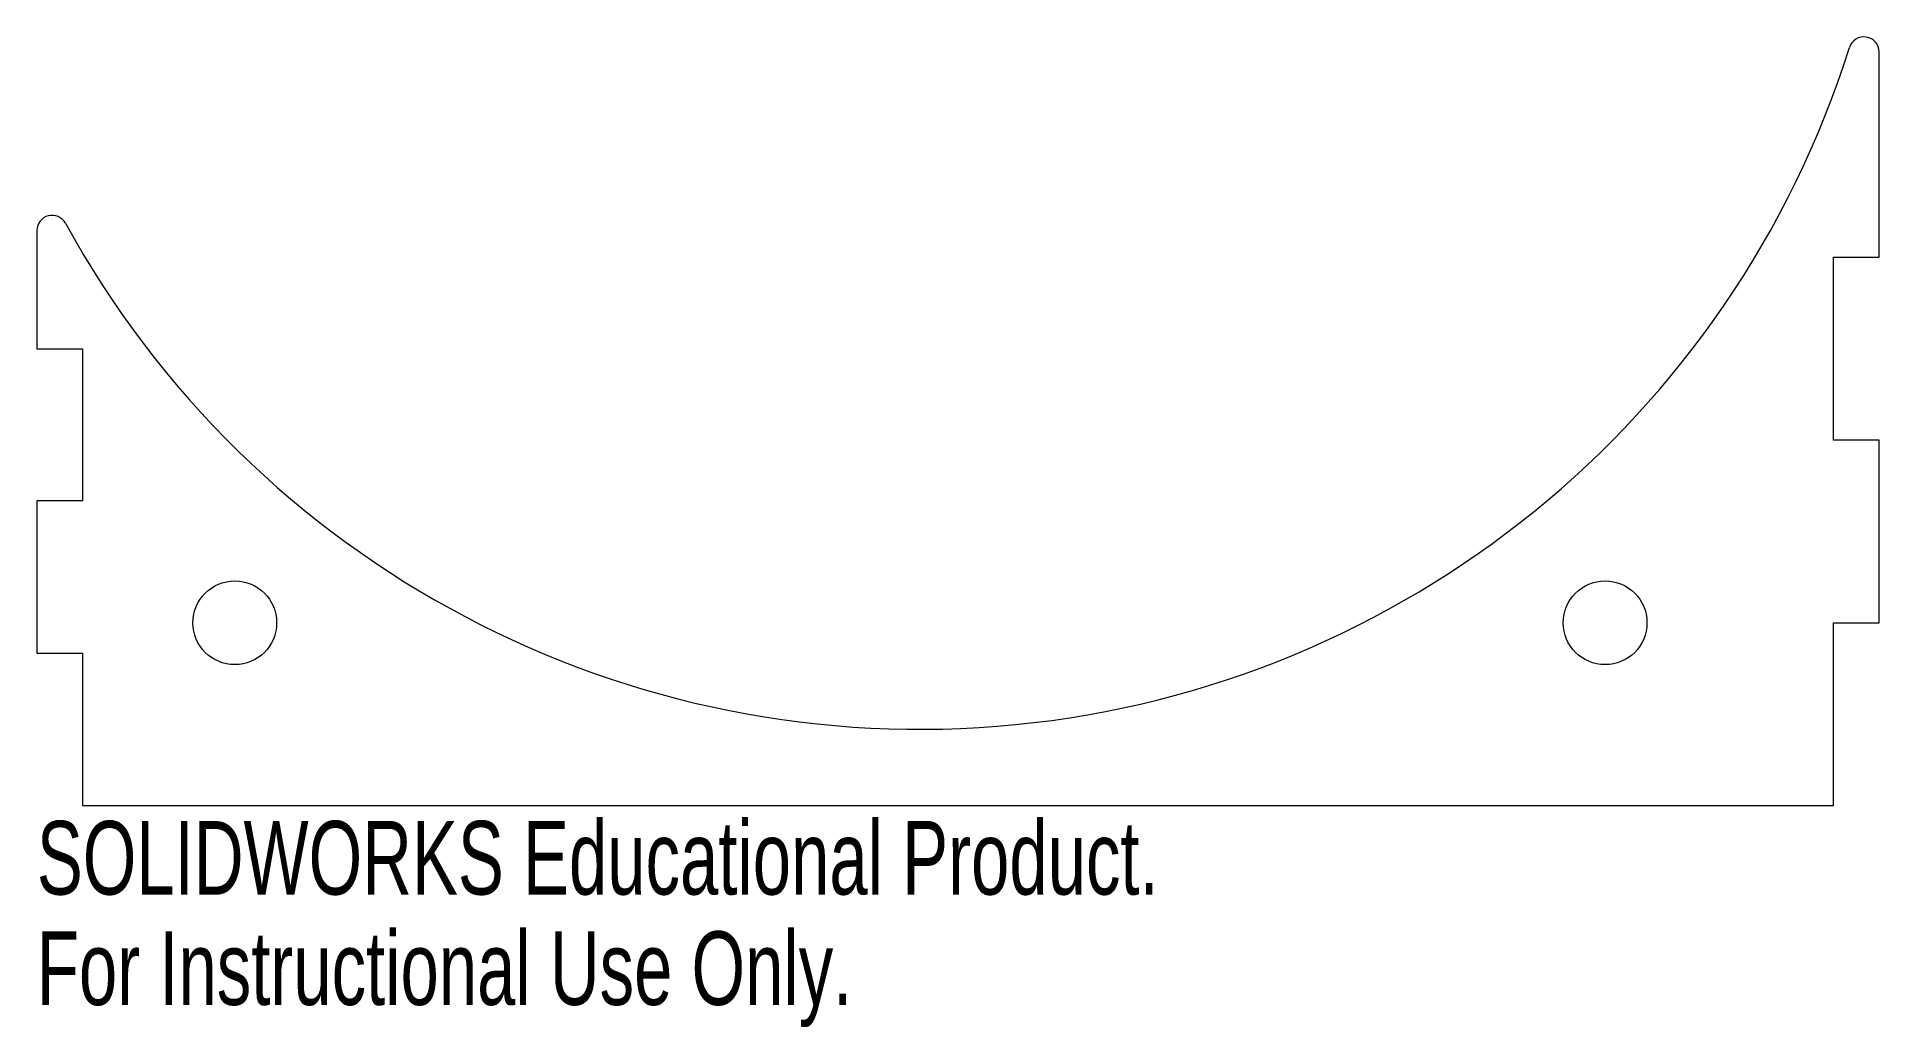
# Model space of a CAD drawing. Header units: millimetres. Extents: x 0 to 121, y -15 to 50.
import ezdxf

# ---------------------------------------------------------------- set-up
doc = ezdxf.new("R2010")
doc.units = ezdxf.units.MM
doc.styles.add('SLDTEXTSTYLE0', font='TXT', dxfattribs={"width": 0.7})

msp = doc.modelspace()

# ---------------------------------------------------------------- linework, layer by layer
at = {"color": 7, "linetype": 'Continuous', "lineweight": 15}
for p, q in [((121, 36), (121, 49.48)), ((0, 37.76), (0, 30)), ((118, 36), (121, 36)), ((118, 24), (118, 36)), ((0, 30), (3, 30)), ((3, 30), (3, 20)), ((121, 24), (118, 24)), ((121, 12), (121, 24)), ((0, 20), (0, 10)), ((3, 20), (0, 20)), ((118, 12), (121, 12)), ((118, 0), (118, 12)), ((0, 10), (3, 10)), ((3, 10), (3, 0)), ((3, 0), (118, 0))]:
    msp.add_line(p, q, dxfattribs=at)
for centre in [(13, 12), (103, 12)]:
    msp.add_circle(centre, 2.75, dxfattribs=at)
for centre, radius, start, end in [((58, 69), 64, 208.7266, 342.5246), ((120, 49.48), 1, 0, 162.5246), ((1, 37.76), 1, 28.7266, 180)]:
    msp.add_arc(centre, radius, start, end, dxfattribs=at)

# ---------------------------------------------------------------- texts
at = {"color": 7, "linetype": 'Continuous', "char_height": 4.8336, "attachment_point": 1, "style": 'SLDTEXTSTYLE0'}
for s, insert in [('SOLIDWORKS Educational Product.', (0, -1.02)), ('For Instructional Use Only.', (0, -8.27))]:
    msp.add_mtext(s, dxfattribs=dict(at, insert=insert))

doc.saveas('drawing.dxf')
